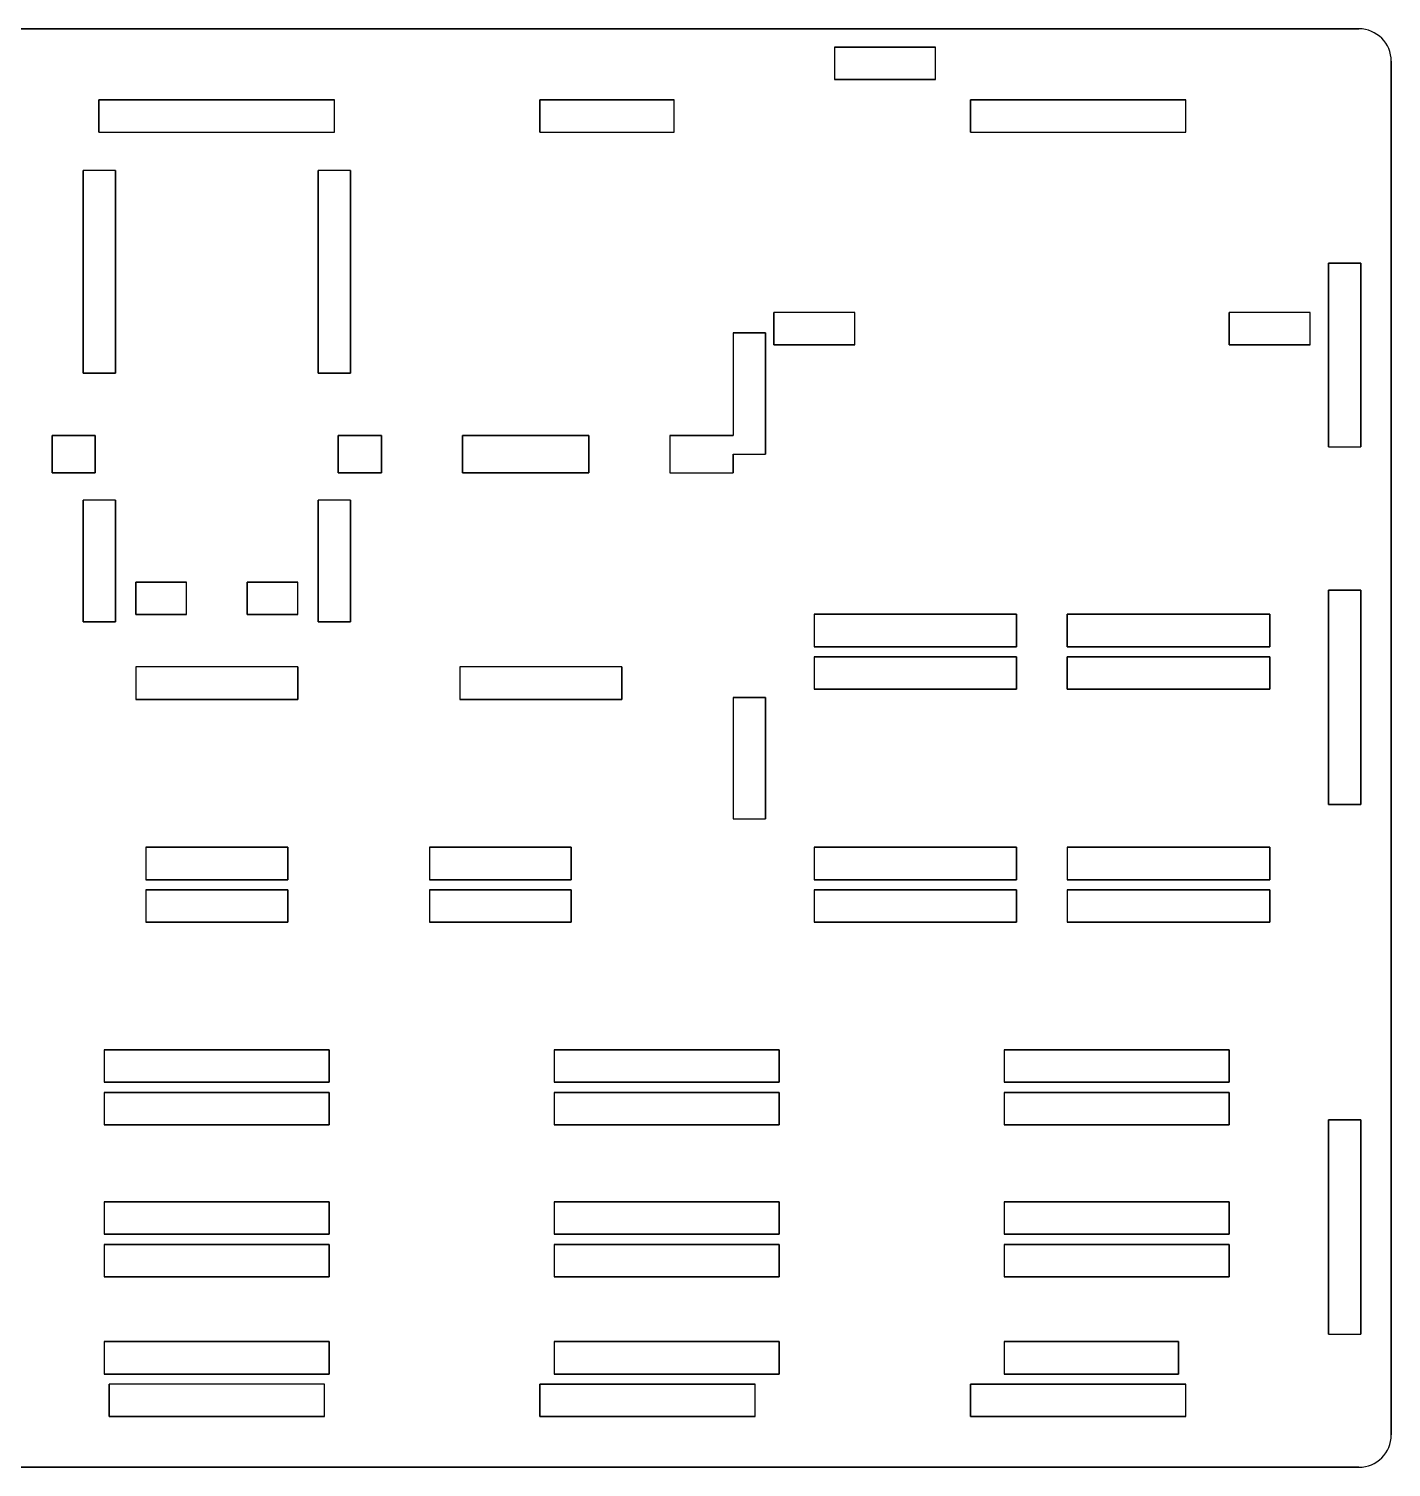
# Model space of a CAD drawing. Header units: millimetres. Extents: x 494 to 988, y 56 to 538.
# Drawn here: x 591.7 to 726.2, y 225 to 367 of the extents above; entities that cross this region are included whole.
import ezdxf

# ---------------------------------------------------------------- set-up
doc = ezdxf.new("R2010")
doc.units = ezdxf.units.MM
doc.layers.add('Main Panels Sketch', color=7, linetype='Continuous')

msp = doc.modelspace()

# ---------------------------------------------------------------- linework, layer by layer
at = {"layer": 'Main Panels Sketch'}
for p, q in [((723.04, 366.96, 170.65), (497.44, 366.96, 170.65)), ((723.04, 366.96, 170.65), (497.44, 366.96, 170.65)), ((497.44, 366.96, 170.65), (723.04, 366.96, 170.65)), ((681.24, 365.16, 170.65), (671.24, 365.16, 170.65)), ((671.24, 365.16, 170.65), (671.24, 361.96, 170.65)), ((671.24, 365.16, 170.65), (671.24, 361.96, 170.65)), ((671.24, 365.16, 170.65), (681.24, 365.16, 170.65)), ((681.24, 365.16, 170.65), (671.24, 365.16, 170.65)), ((671.24, 365.16, 170.65), (671.24, 361.96, 170.65)), ((681.24, 361.96, 170.65), (681.24, 365.16, 170.65)), ((681.24, 361.96, 170.65), (681.24, 365.16, 170.65)), ((681.24, 361.96, 170.65), (681.24, 365.16, 170.65)), ((726.24, 228.16, 170.65), (726.24, 363.76, 170.65)), ((726.24, 228.16, 170.65), (726.24, 363.76, 170.65)), ((726.24, 363.76, 170.65), (726.24, 228.16, 170.65)), ((671.24, 361.96, 170.65), (681.24, 361.96, 170.65)), ((671.24, 361.96, 170.65), (681.24, 361.96, 170.65)), ((681.24, 361.96, 170.65), (671.24, 361.96, 170.65)), ((598.6, 359.96, 170.65), (621.87, 359.96, 170.65)), ((598.6, 359.96, 170.65), (598.6, 356.76, 170.65)), ((598.6, 356.76, 170.65), (598.6, 359.96, 170.65)), ((598.6, 359.96, 170.65), (621.87, 359.96, 170.65)), ((621.87, 359.96, 170.65), (598.6, 359.96, 170.65)), ((598.6, 356.76, 170.65), (598.6, 359.96, 170.65)), ((621.87, 356.76, 170.65), (621.87, 359.96, 170.65)), ((621.87, 356.76, 170.65), (621.87, 359.96, 170.65)), ((621.87, 356.76, 170.65), (621.87, 359.96, 170.65)), ((642.15, 356.76, 170.65), (642.15, 359.96, 170.65)), ((642.15, 356.76, 170.65), (642.15, 359.96, 170.65)), ((642.15, 359.96, 170.65), (642.15, 356.76, 170.65)), ((642.15, 359.96, 170.65), (655.42, 359.96, 170.65)), ((655.42, 359.96, 170.65), (642.15, 359.96, 170.65)), ((642.15, 359.96, 170.65), (655.42, 359.96, 170.65)), ((655.42, 356.76, 170.65), (655.42, 359.96, 170.65)), ((655.42, 356.76, 170.65), (655.42, 359.96, 170.65)), ((655.42, 356.76, 170.65), (655.42, 359.96, 170.65)), ((684.69, 359.96, 170.65), (705.96, 359.96, 170.65)), ((684.69, 356.76, 170.65), (684.69, 359.96, 170.65)), ((684.69, 359.96, 170.65), (684.69, 356.76, 170.65)), ((705.96, 359.96, 170.65), (684.69, 359.96, 170.65)), ((684.69, 356.76, 170.65), (684.69, 359.96, 170.65)), ((684.69, 359.96, 170.65), (705.96, 359.96, 170.65)), ((705.96, 356.76, 170.65), (705.96, 359.96, 170.65)), ((705.96, 356.76, 170.65), (705.96, 359.96, 170.65)), ((705.96, 356.76, 170.65), (705.96, 359.96, 170.65)), ((598.6, 356.76, 170.65), (621.87, 356.76, 170.65)), ((598.6, 356.76, 170.65), (621.87, 356.76, 170.65)), ((598.6, 356.76, 170.65), (621.87, 356.76, 170.65)), ((642.15, 356.76, 170.65), (655.42, 356.76, 170.65)), ((642.15, 356.76, 170.65), (655.42, 356.76, 170.65)), ((642.15, 356.76, 170.65), (655.42, 356.76, 170.65)), ((684.69, 356.76, 170.65), (705.96, 356.76, 170.65)), ((684.69, 356.76, 170.65), (705.96, 356.76, 170.65)), ((684.69, 356.76, 170.65), (705.96, 356.76, 170.65)), ((600.24, 352.96, 170.65), (597.04, 352.96, 170.65)), ((600.24, 352.96, 170.65), (597.04, 352.96, 170.65)), ((597.04, 352.96, 170.65), (597.04, 332.96, 170.65)), ((600.24, 352.96, 170.65), (597.04, 352.96, 170.65)), ((597.04, 332.96, 170.65), (597.04, 352.96, 170.65)), ((597.04, 352.96, 170.65), (597.04, 332.96, 170.65)), ((600.24, 332.96, 170.65), (600.24, 352.96, 170.65)), ((600.24, 352.96, 170.65), (600.24, 332.96, 170.65)), ((600.24, 332.96, 170.65), (600.24, 352.96, 170.65)), ((620.24, 352.96, 170.65), (620.24, 332.96, 170.65)), ((623.44, 352.96, 170.65), (620.24, 352.96, 170.65)), ((623.44, 352.96, 170.65), (620.24, 352.96, 170.65)), ((620.24, 332.96, 170.65), (620.24, 352.96, 170.65)), ((620.24, 352.96, 170.65), (620.24, 332.96, 170.65)), ((623.44, 352.96, 170.65), (620.24, 352.96, 170.65)), ((623.44, 332.96, 170.65), (623.44, 352.96, 170.65)), ((623.44, 332.96, 170.65), (623.44, 352.96, 170.65)), ((623.44, 352.96, 170.65), (623.44, 332.96, 170.65)), ((723.24, 343.82, 170.65), (720.04, 343.82, 170.65)), ((720.04, 343.82, 170.65), (720.04, 325.68, 170.65)), ((720.04, 343.82, 170.65), (723.24, 343.82, 170.65)), ((720.04, 343.82, 170.65), (723.24, 343.82, 170.65)), ((720.04, 343.82, 170.65), (720.04, 325.68, 170.65)), ((720.04, 325.68, 170.65), (720.04, 343.82, 170.65)), ((723.24, 343.82, 170.65), (723.24, 325.68, 170.65)), ((723.24, 325.68, 170.65), (723.24, 343.82, 170.65)), ((723.24, 325.68, 170.65), (723.24, 343.82, 170.65)), ((673.24, 338.96, 170.65), (665.24, 338.96, 170.65)), ((673.24, 338.96, 170.65), (665.24, 338.96, 170.65)), ((665.24, 338.96, 170.65), (665.24, 335.76, 170.65)), ((665.24, 335.76, 170.65), (665.24, 338.96, 170.65)), ((665.24, 335.76, 170.65), (665.24, 338.96, 170.65)), ((673.24, 338.96, 170.65), (665.24, 338.96, 170.65)), ((673.24, 335.76, 170.65), (673.24, 338.96, 170.65)), ((673.24, 335.76, 170.65), (673.24, 338.96, 170.65)), ((673.24, 335.76, 170.65), (673.24, 338.96, 170.65)), ((710.24, 335.76, 170.65), (710.24, 338.96, 170.65)), ((718.24, 338.96, 170.65), (710.24, 338.96, 170.65)), ((710.24, 338.96, 170.65), (710.24, 335.76, 170.65)), ((718.24, 338.96, 170.65), (710.24, 338.96, 170.65)), ((710.24, 335.76, 170.65), (710.24, 338.96, 170.65)), ((718.24, 338.96, 170.65), (710.24, 338.96, 170.65)), ((718.24, 335.76, 170.65), (718.24, 338.96, 170.65)), ((718.24, 335.76, 170.65), (718.24, 338.96, 170.65)), ((718.24, 335.76, 170.65), (718.24, 338.96, 170.65)), ((661.24, 336.96, 170.65), (664.44, 336.96, 170.65)), ((661.24, 336.96, 170.65), (661.24, 326.82, 170.65)), ((664.44, 336.96, 170.65), (661.24, 336.96, 170.65)), ((661.24, 336.96, 170.65), (661.24, 326.82, 170.65)), ((661.24, 336.96, 170.65), (664.44, 336.96, 170.65)), ((661.24, 336.96, 170.65), (661.24, 326.82, 170.65)), ((664.44, 336.96, 170.65), (664.44, 324.96, 170.65)), ((664.44, 336.96, 170.65), (664.44, 324.96, 170.65)), ((664.44, 324.96, 170.65), (664.44, 336.96, 170.65)), ((665.24, 335.76, 170.65), (673.24, 335.76, 170.65)), ((673.24, 335.76, 170.65), (665.24, 335.76, 170.65)), ((673.24, 335.76, 170.65), (665.24, 335.76, 170.65)), ((710.24, 335.76, 170.65), (718.24, 335.76, 170.65)), ((718.24, 335.76, 170.65), (710.24, 335.76, 170.65)), ((718.24, 335.76, 170.65), (710.24, 335.76, 170.65)), ((597.04, 332.96, 170.65), (600.24, 332.96, 170.65)), ((600.24, 332.96, 170.65), (597.04, 332.96, 170.65)), ((600.24, 332.96, 170.65), (597.04, 332.96, 170.65)), ((620.24, 332.96, 170.65), (623.44, 332.96, 170.65)), ((623.44, 332.96, 170.65), (620.24, 332.96, 170.65)), ((623.44, 332.96, 170.65), (620.24, 332.96, 170.65)), ((598.24, 326.82, 170.65), (593.99, 326.82, 170.65)), ((593.99, 326.82, 170.65), (593.99, 323.13, 170.65)), ((593.99, 326.82, 170.65), (598.24, 326.82, 170.65)), ((593.99, 323.13, 170.65), (593.99, 326.82, 170.65)), ((593.99, 323.13, 170.65), (593.99, 326.82, 170.65)), ((593.99, 326.82, 170.65), (598.24, 326.82, 170.65)), ((598.24, 326.82, 170.65), (598.24, 323.13, 170.65)), ((598.24, 326.82, 170.65), (598.24, 323.13, 170.65)), ((598.24, 323.13, 170.65), (598.24, 326.82, 170.65)), ((622.24, 326.82, 170.65), (622.24, 323.13, 170.65)), ((622.24, 326.82, 170.65), (626.49, 326.82, 170.65)), ((622.24, 323.13, 170.65), (622.24, 326.82, 170.65)), ((622.24, 323.13, 170.65), (622.24, 326.82, 170.65)), ((622.24, 326.82, 170.65), (626.49, 326.82, 170.65)), ((626.49, 326.82, 170.65), (622.24, 326.82, 170.65)), ((626.49, 326.82, 170.65), (626.49, 323.13, 170.65)), ((626.49, 326.82, 170.65), (626.49, 323.13, 170.65)), ((626.49, 323.13, 170.65), (626.49, 326.82, 170.65)), ((646.99, 326.82, 170.65), (634.49, 326.82, 170.65)), ((634.49, 326.82, 170.65), (634.49, 323.13, 170.65)), ((634.49, 326.82, 170.65), (646.99, 326.82, 170.65)), ((634.49, 323.13, 170.65), (634.49, 326.82, 170.65)), ((634.49, 326.82, 170.65), (646.99, 326.82, 170.65)), ((634.49, 323.13, 170.65), (634.49, 326.82, 170.65)), ((646.99, 326.82, 170.65), (646.99, 323.13, 170.65)), ((646.99, 326.82, 170.65), (646.99, 323.13, 170.65)), ((646.99, 323.13, 170.65), (646.99, 326.82, 170.65)), ((654.99, 326.82, 170.65), (654.99, 323.13, 170.65)), ((654.99, 326.82, 170.65), (661.24, 326.82, 170.65)), ((654.99, 326.82, 170.65), (661.24, 326.82, 170.65)), ((654.99, 326.82, 170.65), (654.99, 323.13, 170.65)), ((661.24, 326.82, 170.65), (654.99, 326.82, 170.65)), ((654.99, 326.82, 170.65), (654.99, 323.13, 170.65)), ((720.04, 325.68, 170.65), (723.24, 325.68, 170.65)), ((720.04, 325.68, 170.65), (723.24, 325.68, 170.65)), ((720.04, 325.68, 170.65), (723.24, 325.68, 170.65)), ((661.24, 323.13, 170.65), (661.24, 324.96, 170.65)), ((661.24, 324.96, 170.65), (664.44, 324.96, 170.65)), ((661.24, 324.96, 170.65), (664.44, 324.96, 170.65)), ((661.24, 324.96, 170.65), (661.24, 323.13, 170.65)), ((661.24, 324.96, 170.65), (661.24, 323.13, 170.65)), ((661.24, 324.96, 170.65), (664.44, 324.96, 170.65)), ((598.24, 323.13, 170.65), (593.99, 323.13, 170.65)), ((598.24, 323.13, 170.65), (593.99, 323.13, 170.65)), ((593.99, 323.13, 170.65), (598.24, 323.13, 170.65)), ((626.49, 323.13, 170.65), (622.24, 323.13, 170.65)), ((626.49, 323.13, 170.65), (622.24, 323.13, 170.65)), ((622.24, 323.13, 170.65), (626.49, 323.13, 170.65)), ((646.99, 323.13, 170.65), (634.49, 323.13, 170.65)), ((646.99, 323.13, 170.65), (634.49, 323.13, 170.65)), ((634.49, 323.13, 170.65), (646.99, 323.13, 170.65)), ((654.99, 323.13, 170.65), (661.24, 323.13, 170.65)), ((654.99, 323.13, 170.65), (661.24, 323.13, 170.65)), ((654.99, 323.13, 170.65), (661.24, 323.13, 170.65)), ((600.24, 320.42, 170.65), (597.04, 320.42, 170.65)), ((597.04, 320.42, 170.65), (597.04, 308.42, 170.65)), ((597.04, 320.42, 170.65), (597.04, 308.42, 170.65)), ((600.24, 320.42, 170.65), (597.04, 320.42, 170.65)), ((600.24, 320.42, 170.65), (597.04, 320.42, 170.65)), ((597.04, 308.42, 170.65), (597.04, 320.42, 170.65)), ((600.24, 308.42, 170.65), (600.24, 320.42, 170.65)), ((600.24, 308.42, 170.65), (600.24, 320.42, 170.65)), ((600.24, 320.42, 170.65), (600.24, 308.42, 170.65)), ((623.44, 320.42, 170.65), (620.24, 320.42, 170.65)), ((623.44, 320.42, 170.65), (620.24, 320.42, 170.65)), ((623.44, 320.42, 170.65), (620.24, 320.42, 170.65)), ((620.24, 308.42, 170.65), (620.24, 320.42, 170.65)), ((620.24, 320.42, 170.65), (620.24, 308.42, 170.65)), ((620.24, 320.42, 170.65), (620.24, 308.42, 170.65)), ((623.44, 308.42, 170.65), (623.44, 320.42, 170.65)), ((623.44, 308.42, 170.65), (623.44, 320.42, 170.65)), ((623.44, 320.42, 170.65), (623.44, 308.42, 170.65)), ((607.24, 312.33, 170.65), (602.24, 312.33, 170.65)), ((602.24, 312.33, 170.65), (607.24, 312.33, 170.65)), ((602.24, 309.13, 170.65), (602.24, 312.33, 170.65)), ((602.24, 312.33, 170.65), (607.24, 312.33, 170.65)), ((602.24, 312.33, 170.65), (602.24, 309.13, 170.65)), ((602.24, 309.13, 170.65), (602.24, 312.33, 170.65)), ((607.24, 309.13, 170.65), (607.24, 312.33, 170.65)), ((607.24, 309.13, 170.65), (607.24, 312.33, 170.65)), ((607.24, 309.13, 170.65), (607.24, 312.33, 170.65)), ((618.24, 312.33, 170.65), (613.24, 312.33, 170.65)), ((613.24, 312.33, 170.65), (618.24, 312.33, 170.65)), ((613.24, 312.33, 170.65), (618.24, 312.33, 170.65)), ((613.24, 312.33, 170.65), (613.24, 309.13, 170.65)), ((613.24, 309.13, 170.65), (613.24, 312.33, 170.65)), ((613.24, 309.13, 170.65), (613.24, 312.33, 170.65)), ((618.24, 309.13, 170.65), (618.24, 312.33, 170.65)), ((618.24, 309.13, 170.65), (618.24, 312.33, 170.65)), ((618.24, 309.13, 170.65), (618.24, 312.33, 170.65)), ((720.04, 311.53, 170.65), (723.24, 311.53, 170.65)), ((723.24, 311.53, 170.65), (720.04, 311.53, 170.65)), ((720.04, 290.39, 170.65), (720.04, 311.53, 170.65)), ((723.24, 311.53, 170.65), (720.04, 311.53, 170.65)), ((720.04, 311.53, 170.65), (720.04, 290.39, 170.65)), ((720.04, 311.53, 170.65), (720.04, 290.39, 170.65)), ((723.24, 290.39, 170.65), (723.24, 311.53, 170.65)), ((723.24, 311.53, 170.65), (723.24, 290.39, 170.65)), ((723.24, 290.39, 170.65), (723.24, 311.53, 170.65)), ((597.04, 308.42, 170.65), (600.24, 308.42, 170.65)), ((600.24, 308.42, 170.65), (597.04, 308.42, 170.65)), ((600.24, 308.42, 170.65), (597.04, 308.42, 170.65)), ((602.24, 309.13, 170.65), (607.24, 309.13, 170.65)), ((607.24, 309.13, 170.65), (602.24, 309.13, 170.65)), ((607.24, 309.13, 170.65), (602.24, 309.13, 170.65)), ((613.24, 309.13, 170.65), (618.24, 309.13, 170.65)), ((618.24, 309.13, 170.65), (613.24, 309.13, 170.65)), ((618.24, 309.13, 170.65), (613.24, 309.13, 170.65)), ((620.24, 308.42, 170.65), (623.44, 308.42, 170.65)), ((623.44, 308.42, 170.65), (620.24, 308.42, 170.65)), ((623.44, 308.42, 170.65), (620.24, 308.42, 170.65)), ((669.24, 309.16, 170.65), (669.24, 305.96, 170.65)), ((669.24, 309.16, 170.65), (669.24, 305.96, 170.65)), ((669.24, 309.16, 170.65), (689.24, 309.16, 170.65)), ((669.24, 309.16, 170.65), (669.24, 305.96, 170.65)), ((689.24, 309.16, 170.65), (669.24, 309.16, 170.65)), ((689.24, 309.16, 170.65), (669.24, 309.16, 170.65)), ((689.24, 309.16, 170.65), (689.24, 305.96, 170.65)), ((689.24, 309.16, 170.65), (689.24, 305.96, 170.65)), ((689.24, 305.96, 170.65), (689.24, 309.16, 170.65)), ((694.24, 305.96, 170.65), (694.24, 309.16, 170.65)), ((694.24, 309.16, 170.65), (694.24, 305.96, 170.65)), ((694.24, 309.16, 170.65), (714.24, 309.16, 170.65)), ((714.24, 309.16, 170.65), (694.24, 309.16, 170.65)), ((714.24, 309.16, 170.65), (694.24, 309.16, 170.65)), ((694.24, 309.16, 170.65), (694.24, 305.96, 170.65)), ((714.24, 305.96, 170.65), (714.24, 309.16, 170.65)), ((714.24, 309.16, 170.65), (714.24, 305.96, 170.65)), ((714.24, 309.16, 170.65), (714.24, 305.96, 170.65)), ((689.24, 305.96, 170.65), (669.24, 305.96, 170.65)), ((669.24, 305.96, 170.65), (689.24, 305.96, 170.65)), ((669.24, 305.96, 170.65), (689.24, 305.96, 170.65)), ((714.24, 305.96, 170.65), (694.24, 305.96, 170.65)), ((694.24, 305.96, 170.65), (714.24, 305.96, 170.65)), ((694.24, 305.96, 170.65), (714.24, 305.96, 170.65)), ((602.24, 303.96, 170.65), (602.24, 300.76, 170.65)), ((602.24, 303.96, 170.65), (602.24, 300.76, 170.65)), ((618.24, 303.96, 170.65), (602.24, 303.96, 170.65)), ((602.24, 303.96, 170.65), (602.24, 300.76, 170.65)), ((618.24, 303.96, 170.65), (602.24, 303.96, 170.65)), ((618.24, 303.96, 170.65), (602.24, 303.96, 170.65)), ((618.24, 300.76, 170.65), (618.24, 303.96, 170.65)), ((618.24, 303.96, 170.65), (618.24, 300.76, 170.65)), ((618.24, 303.96, 170.65), (618.24, 300.76, 170.65)), ((650.24, 303.96, 170.65), (634.24, 303.96, 170.65)), ((650.24, 303.96, 170.65), (634.24, 303.96, 170.65)), ((634.24, 303.96, 170.65), (634.24, 300.76, 170.65)), ((634.24, 303.96, 170.65), (634.24, 300.76, 170.65)), ((634.24, 303.96, 170.65), (634.24, 300.76, 170.65)), ((650.24, 303.96, 170.65), (634.24, 303.96, 170.65)), ((650.24, 303.96, 170.65), (650.24, 300.76, 170.65)), ((650.24, 300.76, 170.65), (650.24, 303.96, 170.65)), ((650.24, 303.96, 170.65), (650.24, 300.76, 170.65)), ((669.24, 304.96, 170.65), (689.24, 304.96, 170.65)), ((689.24, 304.96, 170.65), (669.24, 304.96, 170.65)), ((689.24, 304.96, 170.65), (669.24, 304.96, 170.65)), ((669.24, 304.96, 170.65), (669.24, 301.76, 170.65)), ((669.24, 304.96, 170.65), (669.24, 301.76, 170.65)), ((669.24, 304.96, 170.65), (669.24, 301.76, 170.65)), ((689.24, 304.96, 170.65), (689.24, 301.76, 170.65)), ((689.24, 301.76, 170.65), (689.24, 304.96, 170.65)), ((689.24, 304.96, 170.65), (689.24, 301.76, 170.65)), ((694.24, 304.96, 170.65), (714.24, 304.96, 170.65)), ((694.24, 304.96, 170.65), (694.24, 301.76, 170.65)), ((694.24, 301.76, 170.65), (694.24, 304.96, 170.65)), ((714.24, 304.96, 170.65), (694.24, 304.96, 170.65)), ((714.24, 304.96, 170.65), (694.24, 304.96, 170.65)), ((694.24, 304.96, 170.65), (694.24, 301.76, 170.65)), ((714.24, 304.96, 170.65), (714.24, 301.76, 170.65)), ((714.24, 304.96, 170.65), (714.24, 301.76, 170.65)), ((714.24, 301.76, 170.65), (714.24, 304.96, 170.65)), ((689.24, 301.76, 170.65), (669.24, 301.76, 170.65)), ((669.24, 301.76, 170.65), (689.24, 301.76, 170.65)), ((669.24, 301.76, 170.65), (689.24, 301.76, 170.65)), ((714.24, 301.76, 170.65), (694.24, 301.76, 170.65)), ((694.24, 301.76, 170.65), (714.24, 301.76, 170.65)), ((694.24, 301.76, 170.65), (714.24, 301.76, 170.65)), ((618.24, 300.76, 170.65), (602.24, 300.76, 170.65)), ((602.24, 300.76, 170.65), (618.24, 300.76, 170.65)), ((618.24, 300.76, 170.65), (602.24, 300.76, 170.65)), ((650.24, 300.76, 170.65), (634.24, 300.76, 170.65)), ((634.24, 300.76, 170.65), (650.24, 300.76, 170.65)), ((650.24, 300.76, 170.65), (634.24, 300.76, 170.65)), ((664.44, 300.96, 170.65), (661.24, 300.96, 170.65)), ((661.24, 300.96, 170.65), (661.24, 288.96, 170.65)), ((661.24, 300.96, 170.65), (664.44, 300.96, 170.65)), ((661.24, 300.96, 170.65), (661.24, 288.96, 170.65)), ((661.24, 300.96, 170.65), (664.44, 300.96, 170.65)), ((661.24, 300.96, 170.65), (661.24, 288.96, 170.65)), ((664.44, 300.96, 170.65), (664.44, 288.96, 170.65)), ((664.44, 288.96, 170.65), (664.44, 300.96, 170.65)), ((664.44, 300.96, 170.65), (664.44, 288.96, 170.65)), ((720.04, 290.39, 170.65), (723.24, 290.39, 170.65)), ((723.24, 290.39, 170.65), (720.04, 290.39, 170.65)), ((720.04, 290.39, 170.65), (723.24, 290.39, 170.65)), ((661.24, 288.96, 170.65), (664.44, 288.96, 170.65)), ((661.24, 288.96, 170.65), (664.44, 288.96, 170.65)), ((661.24, 288.96, 170.65), (664.44, 288.96, 170.65)), ((603.24, 286.16, 170.65), (603.24, 282.96, 170.65)), ((603.24, 286.16, 170.65), (603.24, 282.96, 170.65)), ((617.24, 286.16, 170.65), (603.24, 286.16, 170.65)), ((617.24, 286.16, 170.65), (603.24, 286.16, 170.65)), ((603.24, 286.16, 170.65), (603.24, 282.96, 170.65)), ((603.24, 286.16, 170.65), (617.24, 286.16, 170.65)), ((617.24, 286.16, 170.65), (617.24, 282.96, 170.65)), ((617.24, 286.16, 170.65), (617.24, 282.96, 170.65)), ((617.24, 282.96, 170.65), (617.24, 286.16, 170.65)), ((631.24, 286.16, 170.65), (631.24, 282.96, 170.65)), ((645.24, 286.16, 170.65), (631.24, 286.16, 170.65)), ((631.24, 286.16, 170.65), (631.24, 282.96, 170.65)), ((645.24, 286.16, 170.65), (631.24, 286.16, 170.65)), ((631.24, 286.16, 170.65), (645.24, 286.16, 170.65)), ((631.24, 286.16, 170.65), (631.24, 282.96, 170.65)), ((645.24, 286.16, 170.65), (645.24, 282.96, 170.65)), ((645.24, 282.96, 170.65), (645.24, 286.16, 170.65)), ((645.24, 286.16, 170.65), (645.24, 282.96, 170.65)), ((689.24, 286.16, 170.65), (669.24, 286.16, 170.65)), ((669.24, 286.16, 170.65), (669.24, 282.96, 170.65)), ((669.24, 286.16, 170.65), (689.24, 286.16, 170.65)), ((669.24, 286.16, 170.65), (669.24, 282.96, 170.65)), ((689.24, 286.16, 170.65), (669.24, 286.16, 170.65)), ((669.24, 286.16, 170.65), (669.24, 282.96, 170.65)), ((689.24, 286.16, 170.65), (689.24, 282.96, 170.65)), ((689.24, 286.16, 170.65), (689.24, 282.96, 170.65)), ((689.24, 282.96, 170.65), (689.24, 286.16, 170.65)), ((694.24, 286.16, 170.65), (694.24, 282.96, 170.65)), ((694.24, 286.16, 170.65), (714.24, 286.16, 170.65)), ((714.24, 286.16, 170.65), (694.24, 286.16, 170.65)), ((694.24, 286.16, 170.65), (694.24, 282.96, 170.65)), ((714.24, 286.16, 170.65), (694.24, 286.16, 170.65)), ((694.24, 286.16, 170.65), (694.24, 282.96, 170.65)), ((714.24, 286.16, 170.65), (714.24, 282.96, 170.65)), ((714.24, 282.96, 170.65), (714.24, 286.16, 170.65)), ((714.24, 286.16, 170.65), (714.24, 282.96, 170.65)), ((617.24, 282.96, 170.65), (603.24, 282.96, 170.65)), ((603.24, 282.96, 170.65), (617.24, 282.96, 170.65)), ((603.24, 282.96, 170.65), (617.24, 282.96, 170.65)), ((631.24, 282.96, 170.65), (645.24, 282.96, 170.65)), ((645.24, 282.96, 170.65), (631.24, 282.96, 170.65)), ((631.24, 282.96, 170.65), (645.24, 282.96, 170.65)), ((669.24, 282.96, 170.65), (689.24, 282.96, 170.65)), ((689.24, 282.96, 170.65), (669.24, 282.96, 170.65)), ((669.24, 282.96, 170.65), (689.24, 282.96, 170.65)), ((694.24, 282.96, 170.65), (714.24, 282.96, 170.65)), ((714.24, 282.96, 170.65), (694.24, 282.96, 170.65)), ((694.24, 282.96, 170.65), (714.24, 282.96, 170.65)), ((603.24, 281.96, 170.65), (603.24, 278.76, 170.65)), ((617.24, 281.96, 170.65), (603.24, 281.96, 170.65)), ((603.24, 281.96, 170.65), (603.24, 278.76, 170.65)), ((617.24, 281.96, 170.65), (603.24, 281.96, 170.65)), ((603.24, 281.96, 170.65), (617.24, 281.96, 170.65)), ((603.24, 281.96, 170.65), (603.24, 278.76, 170.65)), ((617.24, 278.76, 170.65), (617.24, 281.96, 170.65)), ((617.24, 281.96, 170.65), (617.24, 278.76, 170.65)), ((617.24, 281.96, 170.65), (617.24, 278.76, 170.65)), ((631.24, 281.96, 170.65), (631.24, 278.76, 170.65)), ((631.24, 281.96, 170.65), (645.24, 281.96, 170.65)), ((645.24, 281.96, 170.65), (631.24, 281.96, 170.65)), ((631.24, 281.96, 170.65), (631.24, 278.76, 170.65)), ((645.24, 281.96, 170.65), (631.24, 281.96, 170.65)), ((631.24, 281.96, 170.65), (631.24, 278.76, 170.65)), ((645.24, 281.96, 170.65), (645.24, 278.76, 170.65)), ((645.24, 281.96, 170.65), (645.24, 278.76, 170.65)), ((645.24, 278.76, 170.65), (645.24, 281.96, 170.65)), ((669.24, 281.96, 170.65), (669.24, 278.76, 170.65)), ((689.24, 281.96, 170.65), (669.24, 281.96, 170.65)), ((669.24, 281.96, 170.65), (669.24, 278.76, 170.65)), ((669.24, 281.96, 170.65), (689.24, 281.96, 170.65)), ((669.24, 281.96, 170.65), (669.24, 278.76, 170.65)), ((689.24, 281.96, 170.65), (669.24, 281.96, 170.65)), ((689.24, 281.96, 170.65), (689.24, 278.76, 170.65)), ((689.24, 278.76, 170.65), (689.24, 281.96, 170.65)), ((689.24, 281.96, 170.65), (689.24, 278.76, 170.65)), ((694.24, 281.96, 170.65), (694.24, 278.76, 170.65)), ((694.24, 281.96, 170.65), (714.24, 281.96, 170.65)), ((714.24, 281.96, 170.65), (694.24, 281.96, 170.65)), ((694.24, 281.96, 170.65), (694.24, 278.76, 170.65)), ((694.24, 281.96, 170.65), (694.24, 278.76, 170.65)), ((714.24, 281.96, 170.65), (694.24, 281.96, 170.65)), ((714.24, 281.96, 170.65), (714.24, 278.76, 170.65)), ((714.24, 278.76, 170.65), (714.24, 281.96, 170.65)), ((714.24, 281.96, 170.65), (714.24, 278.76, 170.65)), ((603.24, 278.76, 170.65), (617.24, 278.76, 170.65)), ((603.24, 278.76, 170.65), (617.24, 278.76, 170.65)), ((617.24, 278.76, 170.65), (603.24, 278.76, 170.65)), ((631.24, 278.76, 170.65), (645.24, 278.76, 170.65)), ((631.24, 278.76, 170.65), (645.24, 278.76, 170.65)), ((645.24, 278.76, 170.65), (631.24, 278.76, 170.65)), ((669.24, 278.76, 170.65), (689.24, 278.76, 170.65)), ((689.24, 278.76, 170.65), (669.24, 278.76, 170.65)), ((669.24, 278.76, 170.65), (689.24, 278.76, 170.65)), ((694.24, 278.76, 170.65), (714.24, 278.76, 170.65)), ((694.24, 278.76, 170.65), (714.24, 278.76, 170.65)), ((714.24, 278.76, 170.65), (694.24, 278.76, 170.65)), ((599.13, 266.16, 170.65), (599.13, 262.96, 170.65)), ((621.35, 266.16, 170.65), (599.13, 266.16, 170.65)), ((599.13, 266.16, 170.65), (599.13, 262.96, 170.65)), ((621.35, 266.16, 170.65), (599.13, 266.16, 170.65)), ((599.13, 266.16, 170.65), (599.13, 262.96, 170.65)), ((599.13, 266.16, 170.65), (621.35, 266.16, 170.65)), ((621.35, 262.96, 170.65), (621.35, 266.16, 170.65)), ((621.35, 266.16, 170.65), (621.35, 262.96, 170.65)), ((621.35, 266.16, 170.65), (621.35, 262.96, 170.65)), ((665.79, 266.16, 170.65), (643.57, 266.16, 170.65)), ((665.79, 266.16, 170.65), (643.57, 266.16, 170.65)), ((643.57, 266.16, 170.65), (643.57, 262.96, 170.65)), ((643.57, 266.16, 170.65), (643.57, 262.96, 170.65)), ((643.57, 266.16, 170.65), (643.57, 262.96, 170.65)), ((643.57, 266.16, 170.65), (665.79, 266.16, 170.65)), ((665.79, 266.16, 170.65), (665.79, 262.96, 170.65)), ((665.79, 266.16, 170.65), (665.79, 262.96, 170.65)), ((665.79, 262.96, 170.65), (665.79, 266.16, 170.65)), ((688.01, 266.16, 170.65), (688.01, 262.96, 170.65)), ((688.01, 266.16, 170.65), (688.01, 262.96, 170.65)), ((688.01, 266.16, 170.65), (710.24, 266.16, 170.65)), ((688.01, 266.16, 170.65), (688.01, 262.96, 170.65)), ((710.24, 266.16, 170.65), (688.01, 266.16, 170.65)), ((710.24, 266.16, 170.65), (688.01, 266.16, 170.65)), ((710.24, 266.16, 170.65), (710.24, 262.96, 170.65)), ((710.24, 266.16, 170.65), (710.24, 262.96, 170.65)), ((710.24, 262.96, 170.65), (710.24, 266.16, 170.65)), ((599.13, 262.96, 170.65), (621.35, 262.96, 170.65)), ((599.13, 262.96, 170.65), (621.35, 262.96, 170.65)), ((621.35, 262.96, 170.65), (599.13, 262.96, 170.65)), ((665.79, 262.96, 170.65), (643.57, 262.96, 170.65)), ((643.57, 262.96, 170.65), (665.79, 262.96, 170.65)), ((643.57, 262.96, 170.65), (665.79, 262.96, 170.65)), ((710.24, 262.96, 170.65), (688.01, 262.96, 170.65)), ((688.01, 262.96, 170.65), (710.24, 262.96, 170.65)), ((688.01, 262.96, 170.65), (710.24, 262.96, 170.65)), ((621.35, 261.96, 170.65), (599.13, 261.96, 170.65)), ((599.13, 261.96, 170.65), (599.13, 258.76, 170.65)), ((599.13, 261.96, 170.65), (621.35, 261.96, 170.65)), ((621.35, 261.96, 170.65), (599.13, 261.96, 170.65)), ((599.13, 261.96, 170.65), (599.13, 258.76, 170.65)), ((599.13, 261.96, 170.65), (599.13, 258.76, 170.65)), ((621.35, 261.96, 170.65), (621.35, 258.76, 170.65)), ((621.35, 261.96, 170.65), (621.35, 258.76, 170.65)), ((621.35, 258.76, 170.65), (621.35, 261.96, 170.65)), ((643.57, 261.96, 170.65), (643.57, 258.76, 170.65)), ((643.57, 261.96, 170.65), (665.79, 261.96, 170.65)), ((643.57, 261.96, 170.65), (643.57, 258.76, 170.65)), ((665.79, 261.96, 170.65), (643.57, 261.96, 170.65)), ((665.79, 261.96, 170.65), (643.57, 261.96, 170.65)), ((643.57, 261.96, 170.65), (643.57, 258.76, 170.65)), ((665.79, 261.96, 170.65), (665.79, 258.76, 170.65)), ((665.79, 258.76, 170.65), (665.79, 261.96, 170.65)), ((665.79, 261.96, 170.65), (665.79, 258.76, 170.65)), ((688.01, 261.96, 170.65), (688.01, 258.76, 170.65)), ((688.01, 261.96, 170.65), (710.24, 261.96, 170.65)), ((710.24, 261.96, 170.65), (688.01, 261.96, 170.65)), ((710.24, 261.96, 170.65), (688.01, 261.96, 170.65)), ((688.01, 261.96, 170.65), (688.01, 258.76, 170.65)), ((688.01, 261.96, 170.65), (688.01, 258.76, 170.65)), ((710.24, 261.96, 170.65), (710.24, 258.76, 170.65)), ((710.24, 261.96, 170.65), (710.24, 258.76, 170.65)), ((710.24, 258.76, 170.65), (710.24, 261.96, 170.65)), ((599.13, 258.76, 170.65), (621.35, 258.76, 170.65)), ((621.35, 258.76, 170.65), (599.13, 258.76, 170.65)), ((599.13, 258.76, 170.65), (621.35, 258.76, 170.65)), ((643.57, 258.76, 170.65), (665.79, 258.76, 170.65)), ((643.57, 258.76, 170.65), (665.79, 258.76, 170.65)), ((665.79, 258.76, 170.65), (643.57, 258.76, 170.65)), ((688.01, 258.76, 170.65), (710.24, 258.76, 170.65)), ((688.01, 258.76, 170.65), (710.24, 258.76, 170.65)), ((710.24, 258.76, 170.65), (688.01, 258.76, 170.65)), ((720.04, 259.25, 170.65), (723.24, 259.25, 170.65)), ((720.04, 259.25, 170.65), (720.04, 238.11, 170.65)), ((723.24, 259.25, 170.65), (720.04, 259.25, 170.65)), ((720.04, 259.25, 170.65), (720.04, 238.11, 170.65)), ((720.04, 238.11, 170.65), (720.04, 259.25, 170.65)), ((720.04, 259.25, 170.65), (723.24, 259.25, 170.65)), ((723.24, 259.25, 170.65), (723.24, 238.11, 170.65)), ((723.24, 238.11, 170.65), (723.24, 259.25, 170.65)), ((723.24, 238.11, 170.65), (723.24, 259.25, 170.65)), ((599.13, 251.16, 170.65), (599.13, 247.96, 170.65)), ((621.35, 251.16, 170.65), (599.13, 251.16, 170.65)), ((599.13, 251.16, 170.65), (621.35, 251.16, 170.65)), ((599.13, 251.16, 170.65), (599.13, 247.96, 170.65)), ((599.13, 251.16, 170.65), (599.13, 247.96, 170.65)), ((621.35, 251.16, 170.65), (599.13, 251.16, 170.65)), ((621.35, 251.16, 170.65), (621.35, 247.96, 170.65)), ((621.35, 251.16, 170.65), (621.35, 247.96, 170.65)), ((621.35, 247.96, 170.65), (621.35, 251.16, 170.65)), ((665.79, 251.16, 170.65), (643.57, 251.16, 170.65)), ((643.57, 251.16, 170.65), (643.57, 247.96, 170.65)), ((643.57, 251.16, 170.65), (665.79, 251.16, 170.65)), ((643.57, 251.16, 170.65), (643.57, 247.96, 170.65)), ((643.57, 251.16, 170.65), (643.57, 247.96, 170.65)), ((665.79, 251.16, 170.65), (643.57, 251.16, 170.65)), ((665.79, 247.96, 170.65), (665.79, 251.16, 170.65)), ((665.79, 251.16, 170.65), (665.79, 247.96, 170.65)), ((665.79, 251.16, 170.65), (665.79, 247.96, 170.65)), ((688.01, 251.16, 170.65), (688.01, 247.96, 170.65)), ((710.24, 251.16, 170.65), (688.01, 251.16, 170.65)), ((688.01, 251.16, 170.65), (688.01, 247.96, 170.65)), ((688.01, 251.16, 170.65), (688.01, 247.96, 170.65)), ((710.24, 251.16, 170.65), (688.01, 251.16, 170.65)), ((688.01, 251.16, 170.65), (710.24, 251.16, 170.65)), ((710.24, 251.16, 170.65), (710.24, 247.96, 170.65)), ((710.24, 251.16, 170.65), (710.24, 247.96, 170.65)), ((710.24, 247.96, 170.65), (710.24, 251.16, 170.65)), ((621.35, 247.96, 170.65), (599.13, 247.96, 170.65)), ((599.13, 247.96, 170.65), (621.35, 247.96, 170.65)), ((599.13, 247.96, 170.65), (621.35, 247.96, 170.65)), ((665.79, 247.96, 170.65), (643.57, 247.96, 170.65)), ((643.57, 247.96, 170.65), (665.79, 247.96, 170.65)), ((643.57, 247.96, 170.65), (665.79, 247.96, 170.65)), ((688.01, 247.96, 170.65), (710.24, 247.96, 170.65)), ((710.24, 247.96, 170.65), (688.01, 247.96, 170.65)), ((688.01, 247.96, 170.65), (710.24, 247.96, 170.65)), ((599.13, 246.96, 170.65), (599.13, 243.76, 170.65)), ((599.13, 246.96, 170.65), (599.13, 243.76, 170.65)), ((621.35, 246.96, 170.65), (599.13, 246.96, 170.65)), ((621.35, 246.96, 170.65), (599.13, 246.96, 170.65)), ((599.13, 246.96, 170.65), (599.13, 243.76, 170.65)), ((599.13, 246.96, 170.65), (621.35, 246.96, 170.65)), ((621.35, 243.76, 170.65), (621.35, 246.96, 170.65)), ((621.35, 246.96, 170.65), (621.35, 243.76, 170.65)), ((621.35, 246.96, 170.65), (621.35, 243.76, 170.65)), ((665.79, 246.96, 170.65), (643.57, 246.96, 170.65)), ((665.79, 246.96, 170.65), (643.57, 246.96, 170.65)), ((643.57, 246.96, 170.65), (643.57, 243.76, 170.65)), ((643.57, 246.96, 170.65), (643.57, 243.76, 170.65)), ((643.57, 246.96, 170.65), (643.57, 243.76, 170.65)), ((643.57, 246.96, 170.65), (665.79, 246.96, 170.65)), ((665.79, 246.96, 170.65), (665.79, 243.76, 170.65)), ((665.79, 243.76, 170.65), (665.79, 246.96, 170.65)), ((665.79, 246.96, 170.65), (665.79, 243.76, 170.65)), ((688.01, 246.96, 170.65), (688.01, 243.76, 170.65)), ((710.24, 246.96, 170.65), (688.01, 246.96, 170.65)), ((688.01, 246.96, 170.65), (688.01, 243.76, 170.65)), ((688.01, 246.96, 170.65), (710.24, 246.96, 170.65)), ((710.24, 246.96, 170.65), (688.01, 246.96, 170.65)), ((688.01, 246.96, 170.65), (688.01, 243.76, 170.65)), ((710.24, 246.96, 170.65), (710.24, 243.76, 170.65)), ((710.24, 243.76, 170.65), (710.24, 246.96, 170.65)), ((710.24, 246.96, 170.65), (710.24, 243.76, 170.65)), ((599.13, 243.76, 170.65), (621.35, 243.76, 170.65)), ((599.13, 243.76, 170.65), (621.35, 243.76, 170.65)), ((621.35, 243.76, 170.65), (599.13, 243.76, 170.65)), ((643.57, 243.76, 170.65), (665.79, 243.76, 170.65)), ((643.57, 243.76, 170.65), (665.79, 243.76, 170.65)), ((665.79, 243.76, 170.65), (643.57, 243.76, 170.65)), ((688.01, 243.76, 170.65), (710.24, 243.76, 170.65)), ((710.24, 243.76, 170.65), (688.01, 243.76, 170.65)), ((688.01, 243.76, 170.65), (710.24, 243.76, 170.65)), ((621.35, 237.36, 170.65), (599.13, 237.36, 170.65)), ((599.13, 237.36, 170.65), (599.13, 234.16, 170.65)), ((621.35, 237.36, 170.65), (599.13, 237.36, 170.65)), ((599.13, 237.36, 170.65), (621.35, 237.36, 170.65)), ((599.13, 237.36, 170.65), (599.13, 234.16, 170.65)), ((599.13, 237.36, 170.65), (599.13, 234.16, 170.65)), ((621.35, 237.36, 170.65), (621.35, 234.16, 170.65)), ((621.35, 234.16, 170.65), (621.35, 237.36, 170.65)), ((621.35, 237.36, 170.65), (621.35, 234.16, 170.65)), ((643.57, 237.36, 170.65), (665.79, 237.36, 170.65)), ((665.79, 237.36, 170.65), (643.57, 237.36, 170.65)), ((643.57, 237.36, 170.65), (643.57, 234.16, 170.65)), ((643.57, 237.36, 170.65), (643.57, 234.16, 170.65)), ((643.57, 237.36, 170.65), (643.57, 234.16, 170.65)), ((665.79, 237.36, 170.65), (643.57, 237.36, 170.65)), ((665.79, 234.16, 170.65), (665.79, 237.36, 170.65)), ((665.79, 237.36, 170.65), (665.79, 234.16, 170.65)), ((665.79, 237.36, 170.65), (665.79, 234.16, 170.65)), ((688.01, 237.36, 170.65), (705.24, 237.36, 170.65)), ((705.24, 237.36, 170.65), (688.01, 237.36, 170.65)), ((688.01, 237.36, 170.65), (688.01, 234.16, 170.65)), ((688.01, 237.36, 170.65), (688.01, 234.16, 170.65)), ((705.24, 237.36, 170.65), (688.01, 237.36, 170.65)), ((688.01, 237.36, 170.65), (688.01, 234.16, 170.65)), ((705.24, 237.36, 170.65), (705.24, 234.16, 170.65)), ((705.24, 234.16, 170.65), (705.24, 237.36, 170.65)), ((705.24, 237.36, 170.65), (705.24, 234.16, 170.65)), ((720.04, 238.11, 170.65), (723.24, 238.11, 170.65)), ((720.04, 238.11, 170.65), (723.24, 238.11, 170.65)), ((720.04, 238.11, 170.65), (723.24, 238.11, 170.65)), ((599.13, 234.16, 170.65), (621.35, 234.16, 170.65)), ((621.35, 234.16, 170.65), (599.13, 234.16, 170.65)), ((599.13, 234.16, 170.65), (621.35, 234.16, 170.65)), ((600.6, 233.16, 170.65), (599.6, 233.16, 170.65)), ((599.6, 229.96, 170.65), (599.6, 233.16, 170.65)), ((599.6, 229.96, 170.65), (599.6, 233.16, 170.65)), ((620.87, 233.16, 170.65), (599.6, 233.16, 170.65)), ((600.6, 233.16, 170.65), (599.6, 233.16, 170.65)), ((599.6, 233.16, 170.65), (599.6, 229.96, 170.65)), ((619.87, 233.16, 170.65), (600.6, 233.16, 170.65)), ((619.87, 233.16, 170.65), (600.6, 233.16, 170.65)), ((620.87, 233.16, 170.65), (619.87, 233.16, 170.65)), ((620.87, 233.16, 170.65), (619.87, 233.16, 170.65)), ((620.87, 229.96, 170.65), (620.87, 233.16, 170.65)), ((620.87, 229.96, 170.65), (620.87, 233.16, 170.65)), ((620.87, 229.96, 170.65), (620.87, 233.16, 170.65)), ((642.15, 233.16, 170.65), (663.42, 233.16, 170.65)), ((642.15, 229.96, 170.65), (642.15, 233.16, 170.65)), ((642.15, 229.96, 170.65), (642.15, 233.16, 170.65)), ((663.42, 233.16, 170.65), (642.15, 233.16, 170.65)), ((642.15, 233.16, 170.65), (642.15, 229.96, 170.65)), ((642.15, 233.16, 170.65), (663.42, 233.16, 170.65)), ((643.57, 234.16, 170.65), (665.79, 234.16, 170.65)), ((643.57, 234.16, 170.65), (665.79, 234.16, 170.65)), ((665.79, 234.16, 170.65), (643.57, 234.16, 170.65)), ((663.42, 229.96, 170.65), (663.42, 233.16, 170.65)), ((663.42, 229.96, 170.65), (663.42, 233.16, 170.65)), ((663.42, 229.96, 170.65), (663.42, 233.16, 170.65)), ((684.69, 229.96, 170.65), (684.69, 233.16, 170.65)), ((684.69, 233.16, 170.65), (705.96, 233.16, 170.65)), ((684.69, 229.96, 170.65), (684.69, 233.16, 170.65)), ((705.96, 233.16, 170.65), (684.69, 233.16, 170.65)), ((684.69, 233.16, 170.65), (684.69, 229.96, 170.65)), ((684.69, 233.16, 170.65), (705.96, 233.16, 170.65)), ((705.24, 234.16, 170.65), (688.01, 234.16, 170.65)), ((688.01, 234.16, 170.65), (705.24, 234.16, 170.65)), ((688.01, 234.16, 170.65), (705.24, 234.16, 170.65)), ((705.96, 229.96, 170.65), (705.96, 233.16, 170.65)), ((705.96, 229.96, 170.65), (705.96, 233.16, 170.65)), ((705.96, 229.96, 170.65), (705.96, 233.16, 170.65)), ((620.87, 229.96, 170.65), (599.6, 229.96, 170.65)), ((599.6, 229.96, 170.65), (620.87, 229.96, 170.65)), ((599.6, 229.96, 170.65), (620.87, 229.96, 170.65)), ((642.15, 229.96, 170.65), (663.42, 229.96, 170.65)), ((663.42, 229.96, 170.65), (642.15, 229.96, 170.65)), ((642.15, 229.96, 170.65), (663.42, 229.96, 170.65)), ((684.69, 229.96, 170.65), (705.96, 229.96, 170.65)), ((684.69, 229.96, 170.65), (705.96, 229.96, 170.65)), ((705.96, 229.96, 170.65), (684.69, 229.96, 170.65)), ((497.44, 224.96, 170.65), (723.04, 224.96, 170.65)), ((497.44, 224.96, 170.65), (723.04, 224.96, 170.65)), ((723.04, 224.96, 170.65), (497.44, 224.96, 170.65))]:
    msp.add_line(p, q, dxfattribs=at)
for centre, start, end in [((723.04, 363.76, 170.65), 0, 90), ((723.04, 363.76, 170.65), 0, 90), ((723.04, 363.76, 170.65), 0, 90), ((723.04, 228.16, 170.65), 270, 0), ((723.04, 228.16, 170.65), 270, 0), ((723.04, 228.16, 170.65), 270, 0)]:
    msp.add_arc(centre, 3.2, start, end, dxfattribs=at)

doc.saveas('drawing.dxf')
